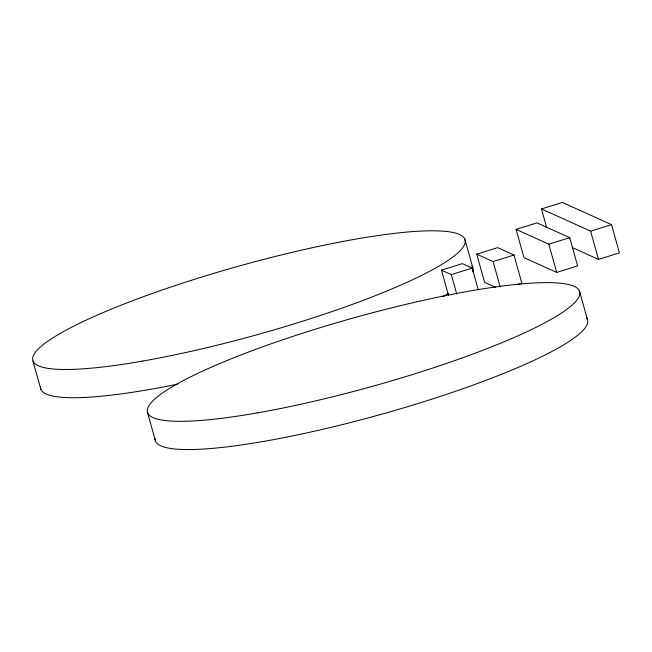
<?xml version="1.0" encoding="UTF-8"?>
<svg xmlns="http://www.w3.org/2000/svg" width="652" height="652" viewBox="0 0 652 652"><rect width="100%" height="100%" fill="white"/><g stroke="black" fill="none" stroke-linecap="round" stroke-linejoin="round"><path stroke-width="0.98" d="M546.661 227.45L541.494 208.95L562.391 202.438L611.519 224.655L619.4 252.886L598.503 259.398L572.546 247.67M516.074 229.382L536.971 222.87L569.718 237.678L577.607 265.918L556.71 272.43L523.955 257.622L516.074 229.382L548.821 244.19L569.718 237.678M495.52 287.328L484.607 282.397L476.718 254.158L497.615 247.646L513.996 255.046L521.877 283.286L518.079 284.468M448.543 295.462L441.477 270.148L462.374 263.636L472.195 268.078L478.177 289.496M441.477 270.148L451.298 274.59L472.195 268.078M476.718 254.158L493.099 261.566L513.996 255.046M541.494 208.95L590.622 231.167L611.519 224.655M590.622 231.167L598.503 259.398M579.489 291.077L587.37 319.309M548.821 244.19L556.71 272.43M493.099 261.566L500.166 286.88M464.868 239.251L472.749 267.483M451.298 274.59L456.734 294.06M147.613 412.871L155.494 441.102M32.983 361.045L40.864 389.277M471.82 265.894A224.394 35.493 -15.6 0 1 472.798 271.794M448.747 293.213A224.394 35.493 -15.6 0 1 443.05 296.505M177.409 384.191A224.394 35.493 -15.6 0 1 40.481 386.815M586.441 317.72A224.394 35.493 -15.6 0 1 382.422 413.987A224.394 35.493 -15.6 0 1 155.103 438.641M142.764 361.061A224.394 35.493 -15.6 0 0 465.251 240.979A224.394 35.493 -15.6 0 0 138.762 298.396A224.394 35.493 -15.6 0 0 142.764 361.061M257.385 412.887A224.394 35.493 -15.6 0 0 579.872 292.805A224.394 35.493 -15.6 0 0 253.392 350.222A224.394 35.493 -15.6 0 0 257.385 412.887"/></g></svg>
